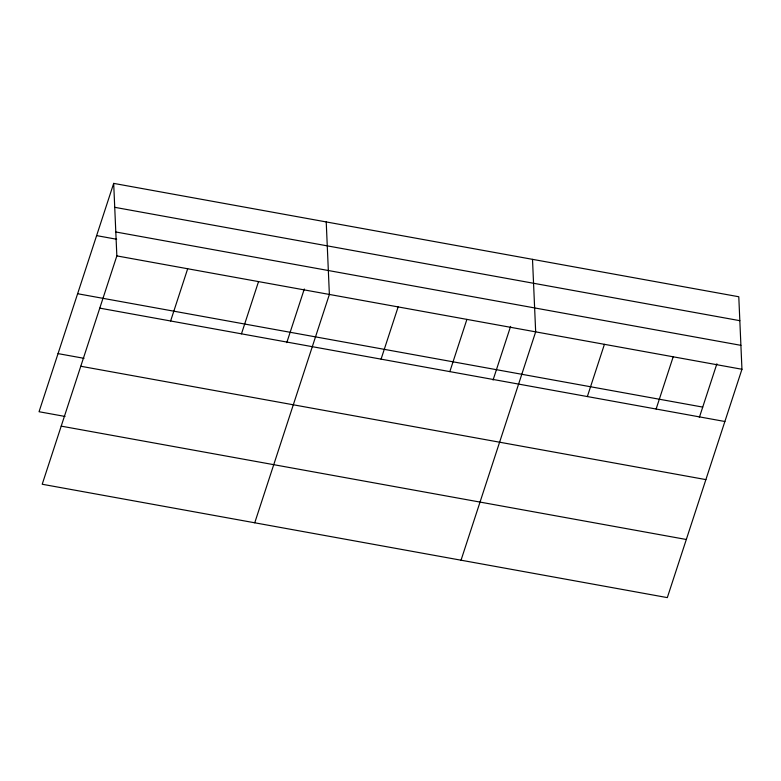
<?xml version="1.0" encoding="UTF-8"?>
<svg xmlns="http://www.w3.org/2000/svg" width="781" height="781" viewBox="0 0 781 781"><rect width="100%" height="100%" fill="white"/><g stroke="black" fill="none" stroke-linecap="round" stroke-linejoin="round"><path stroke-width="1.17" d="M113.684 183.389L116.847 255.904L42.213 484.249L667.316 597.611L741.95 369.267L738.787 296.751L113.684 183.389L39.05 411.733L65.028 416.449M170.619 320.981L187.684 268.752M241.466 333.829L258.531 281.599M286.764 342.644L304.307 288.98M254.743 522.792L329.377 294.447L326.224 221.931M381.069 359.143L398.144 306.913M449.836 371.619L466.901 319.39M493.055 380.054L510.589 326.39M461.034 560.202L535.668 331.857L532.505 259.341M587.351 396.553L604.426 344.323M656.118 409.029L673.193 356.8M699.337 417.464L716.88 363.8M114.729 207.316L739.832 320.679M115.803 231.977L740.905 345.339M96.61 235.618L116.681 239.259M116.847 255.904L741.95 369.267M77.622 293.734L702.724 407.096M99.773 308.134L724.875 421.496M58.048 353.617L84.026 358.323M80.775 366.25L705.887 479.612M61.201 426.133L686.314 539.486"/></g></svg>
